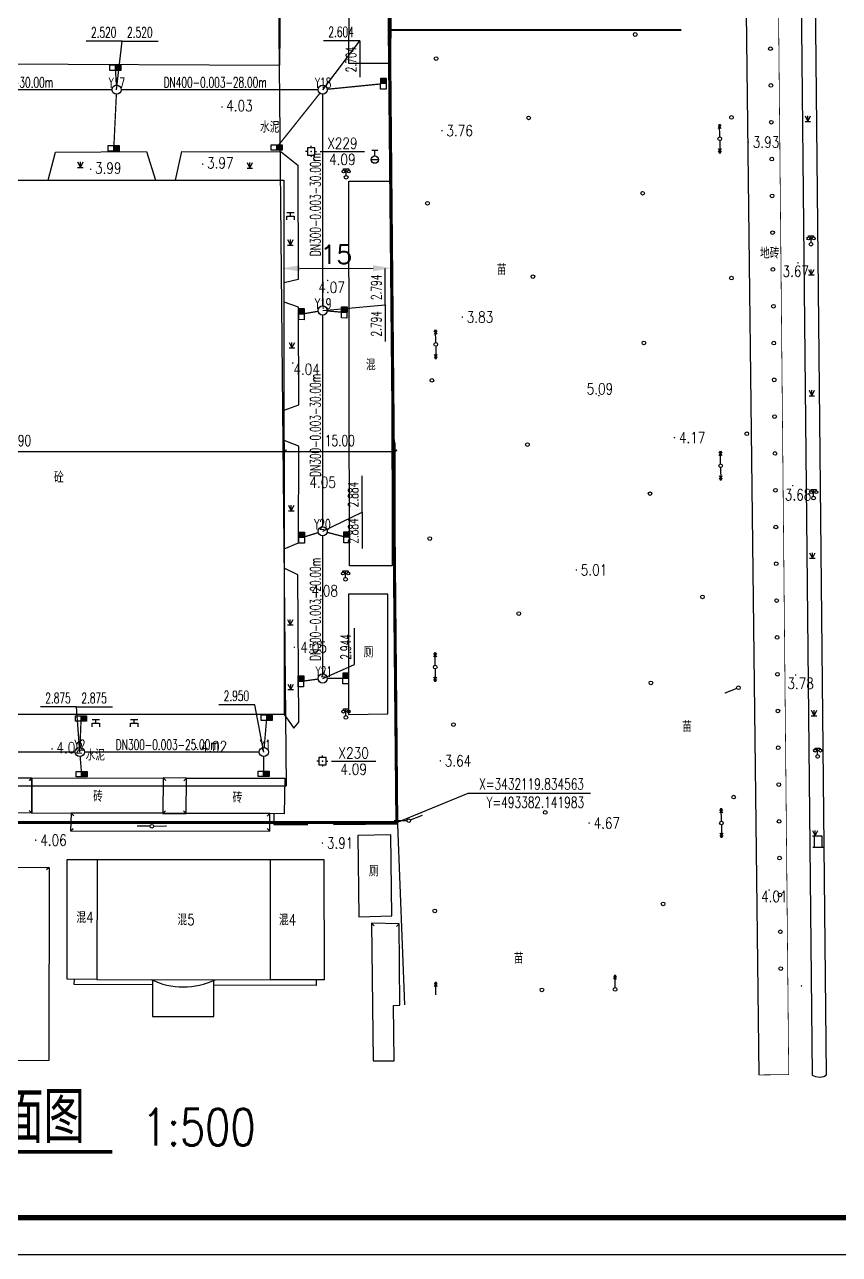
# Model space of a CAD drawing. Header units: millimetres. Extents: x 493081 to 494254, y 3431492 to 3432651.
# Drawn here: x 493331.6 to 493442.2, y 3431606.1 to 3431773.2 of the extents above; entities that cross this region are included whole.
import ezdxf
from ezdxf.enums import TextEntityAlignment as Align

# ---------------------------------------------------------------- set-up
doc = ezdxf.new("R2010")
doc.units = ezdxf.units.MM
doc.header["$LTSCALE"] = 300
doc.linetypes.add('ACAD_ISO04W100', pattern=[30, 24, -3, 0, -3])
for name, color, linetype in [('DIM_COOR', 3, 'Continuous'), ('DIM_雨水', 3, 'Continuous'), ('PIPE-雨水', 4, 'TG_Y'), ('PP-COM', 7, 'Continuous'), ('PUB_DIM', 3, 'Continuous'), ('PUB_TEXT', 7, 'Continuous'), ('TWT_TEXT', 7, 'Continuous'), ('TWT_雨水口', 4, 'Continuous'), ('WALL', 6, 'Continuous'), ('WELL_TEXT', 7, 'Continuous'), ('WELL_雨水', 4, 'Continuous'), ('图框', 137, 'Continuous'), ('地形', 8, 'Continuous'), ('建筑线', 4, 'Continuous')]:
    doc.layers.add(name, color=color, linetype=linetype)
doc.styles.add('_HZTXT', font='txt.shx', dxfattribs={"width": 0.8, "bigfont": 'hztxt.shx'})
doc.styles.add('_TCH_DIM', font='SIMPLEX', dxfattribs={"bigfont": 'GBCBIG'})
doc.styles.add('_TWT_PIPEDN', font='SIMPLEX', dxfattribs={"width": 0.8, "height": 2.8, "bigfont": 'HZTXT'})
doc.styles.add('_TWT_WELL', font='SIMPLEX', dxfattribs={"width": 0.8, "height": 2.8, "bigfont": 'HZTXT'})
doc.styles.add('DIM_FONT', font='SIMPLEX', dxfattribs={"width": 0.7, "bigfont": 'GBCBIG'})
doc.styles.add('HZ', font='rs.shx', dxfattribs={"width": 0.8, "bigfont": 'hztxt.shx'})
doc.styles.get("Standard").update_dxf_attribs({"font": 'txt', "bigfont": 'gbcbig.shx'})
doc.styles.add('TG_LINETYPE', font='SIMPLEX', dxfattribs={"width": 0.8, "height": 2.8, "bigfont": 'HZTXT'})
doc.linetypes.add('TG_Y', pattern='A,2,-0.3,["Y",TG_LINETYPE,S=0.1,R=0,X=-0.23,Y=-0.15],0', length=2.3)
doc.dimstyles.new('DIMN1', dxfattribs={"dimscale": 0.005, "dimtxt": 300, "dimasz": 100, "dimexe": 250, "dimexo": 300, "dimgap": 150, "dimtad": 1, "dimzin": 0, "dimdsep": 46, "dimtxsty": 'DIM_FONT', "dimblk": 'ARCHTICK', "dimcen": 0.09, "dimclrt": 7, "dimazin": 2, "dimtfac": 1, "dimtix": 1, "dimtmove": 2, "dimatfit": 3, "dimldrblk": 'ARCHTICK', "dimfxl": 0, "dimtolj": 1, "dimtzin": 0, "dimarcsym": 0})
doc.dimstyles.new('ISO-25', dxfattribs={"dimtxt": 2.5, "dimasz": 2.5, "dimexe": 1.25, "dimexo": 0.625, "dimtad": 1, "dimtxsty": 'Standard', "dimcen": 2.5, "dimadec": 0, "dimazin": 0, "dimtfac": 1, "dimtmove": 0, "dimatfit": 3, "dimfxl": 0, "dimarcsym": 0})

# ---------------------------------------------------------------- blocks, each defined once
blk = doc.blocks.new('GC200')
at = {"linetype": 'Continuous', "const_width": 0.2, "flags": 128}
blk.add_lwpolyline([(-0.1, 0, 1), (0.1, 0, 1)], format="xyb", close=True, dxfattribs=at)
blk = doc.blocks.new('gc038')
for p, q in [((-1.5, 0), (1.5, 0)), ((-1, 0), (-1, 3)), ((-1, 3), (1, 3)), ((1, 3), (1, 0))]:
    blk.add_line(p, q)
blk = doc.blocks.new('gc259')
at = {"linetype": 'Continuous', "flags": 128}
for points in [[(-1, 0), (-1.5, 0)], [(-1, -1), (1, -1), (1, 1), (-1, 1), (-1, -1)], [(0, 1), (0, 1.5)], [(1, 0), (1.5, 0)], [(0, -1), (0, -1.5)]]:
    blk.add_lwpolyline(points, dxfattribs=at)
at = {"linetype": 'Continuous'}
blk.add_point((0, 0), dxfattribs=at)
blk.add_point((0, 0), dxfattribs=at)
blk = doc.blocks.new('gc013a')
at = {"linetype": 'Continuous'}
blk.add_line((0.5, 0), (4, 0), dxfattribs=at)
at = {"linetype": 'Continuous', "flags": 128}
for points in [[(2.77, 0.35), (3.38, 0), (2.77, -0.35)], [(3.39, 0.35), (4, 0), (3.39, -0.35)]]:
    blk.add_lwpolyline(points, dxfattribs=at)
blk = doc.blocks.new('gc170')
at = {"linetype": 'Continuous'}
blk.add_circle((0, 0), 0.5, dxfattribs=at)
blk = doc.blocks.new('gc013c')
at = {"linetype": 'Continuous'}
blk.add_line((0.5, 0), (4, 0), dxfattribs=at)
at = {"linetype": 'Continuous', "const_width": 0.15, "flags": 128}
blk.add_lwpolyline([(3.775, 0, 1), (3.925, 0, 1)], format="xyb", close=True, dxfattribs=at)
blk = doc.blocks.new('gc133')
for p, q in [((-1, 0), (1, 0)), ((-0.8, 2.6), (0.8, 2.6)), ((0, 1), (0, 2.6))]:
    blk.add_line(p, q)
blk.add_circle((0, 0), 1)
blk = doc.blocks.new('gc124')
for p, q in [((-0.75, 1.5), (0, 0)), ((-0.75, 0), (0.75, 0)), ((0, 0), (0, 1.5)), ((0, 0), (0.75, 1.5))]:
    blk.add_line(p, q)
blk = doc.blocks.new('gc018')
for p, q in [((-1, 1), (1, 1)), ((-1, 0), (1, 0)), ((-1, -1), (-1, 0)), ((0, 0), (0, 1)), ((1, 0), (1, -1))]:
    blk.add_line(p, q)
blk = doc.blocks.new('gc097')
for p, q in [((-0.7, 2), (-0.7, 2.3)), ((-0.7, 2.3), (0.7, 2.3)), ((0, 0.5), (0, 2.3)), ((0.7, 2.3), (0.7, 2))]:
    blk.add_line(p, q)
for centre, radius in [((-0.7, 1.6), 0.4), ((0, 0), 0.5), ((0.73, 1.6), 0.4)]:
    blk.add_circle(centre, radius)
blk = doc.blocks.new('*D40')
at = {"color": 0, "lineweight": -2, "transparency": 16777216}
for p, q in [((493366.41, 3431739.5), (493366.41, 3431738.85)), ((493368.91, 3431740.1), (493378.91, 3431740.12)), ((493381.41, 3431739.53), (493381.41, 3431738.88))]:
    blk.add_line(p, q, dxfattribs=at)
at = {"color": 0, "transparency": 16777216}
for points in [[(493368.91, 3431740.52), (493368.91, 3431739.69), (493366.41, 3431740.1)], [(493378.91, 3431740.54), (493378.91, 3431739.71), (493381.41, 3431740.13)]]:
    blk.add_solid(points, dxfattribs=at)
at = {"layer": 'Defpoints', "color": 0, "transparency": 16777216}
for p in [(493366.41, 3431740.13), (493381.41, 3431740.16), (493381.41, 3431740.13)]:
    blk.add_point(p, dxfattribs=at)
at = {"color": 0, "transparency": 16777216, "insert": (493373.91, 3431741.99), "char_height": 2.5, "attachment_point": 5, "rotation": 0.118}
blk.add_mtext('15', dxfattribs=at)
blk = doc.blocks.new('_ArchTick')
at = {"color": 0, "linetype": 'ByBlock', "const_width": 0.4}
blk.add_lwpolyline([(-0.5, -0.5), (0.5, 0.5)], dxfattribs=at)
blk = doc.blocks.new('*D53')
at = {"layer": 'Defpoints', "color": 0, "transparency": 16777216}
for p in [(493366.89, 3431715.21), (493294, 3431702.51), (493366.89, 3431702.51)]:
    blk.add_point(p, dxfattribs=at)
at = {"layer": 'PUB_DIM', "color": 0, "lineweight": -2, "transparency": 16777216}
for p, q in [((493294, 3431704.01), (493294, 3431716.46)), ((493366.89, 3431704.01), (493366.89, 3431716.46)), ((493294, 3431715.21), (493366.89, 3431715.21))]:
    blk.add_line(p, q, dxfattribs=at)
at = {"layer": 'PUB_DIM', "color": 0, "lineweight": -2, "transparency": 16777216, "xscale": 0.5, "yscale": 0.5, "zscale": 0.5, "rotation": 180}
blk.add_blockref('_ArchTick', (493294, 3431715.21), dxfattribs=at)
at = {"layer": 'PUB_DIM', "color": 0, "lineweight": -2, "transparency": 16777216, "xscale": 0.5, "yscale": 0.5, "zscale": 0.5}
blk.add_blockref('_ArchTick', (493366.89, 3431715.21), dxfattribs=at)
at = {"layer": 'PUB_DIM', "color": 7, "transparency": 16777216, "insert": (493330.44, 3431716.71), "char_height": 1.5, "attachment_point": 5, "style": 'DIM_FONT'}
blk.add_mtext('\\A1;72.90', dxfattribs=at)
blk = doc.blocks.new('*D54')
at = {"layer": 'Defpoints', "color": 0, "transparency": 16777216}
for p in [(493381.89, 3431715.21), (493366.89, 3431702.51), (493381.89, 3431702.51)]:
    blk.add_point(p, dxfattribs=at)
at = {"layer": 'PUB_DIM', "color": 0, "lineweight": -2, "transparency": 16777216}
for p, q in [((493366.89, 3431704.01), (493366.89, 3431716.46)), ((493381.89, 3431704.01), (493381.89, 3431716.46)), ((493366.89, 3431715.21), (493381.89, 3431715.21))]:
    blk.add_line(p, q, dxfattribs=at)
at = {"layer": 'PUB_DIM', "color": 0, "lineweight": -2, "transparency": 16777216, "xscale": 0.5, "yscale": 0.5, "zscale": 0.5, "rotation": 180}
blk.add_blockref('_ArchTick', (493366.89, 3431715.21), dxfattribs=at)
at = {"layer": 'PUB_DIM', "color": 0, "lineweight": -2, "transparency": 16777216, "xscale": 0.5, "yscale": 0.5, "zscale": 0.5}
blk.add_blockref('_ArchTick', (493381.89, 3431715.21), dxfattribs=at)
at = {"layer": 'PUB_DIM', "color": 7, "transparency": 16777216, "insert": (493374.39, 3431716.71), "char_height": 1.5, "attachment_point": 5, "style": 'DIM_FONT'}
blk.add_mtext('\\A1;15.00', dxfattribs=at)
blk = doc.blocks.new('$TwtSys$00000187')
blk.add_circle((0, 0, 0), 0.5)
blk = doc.blocks.new('$TwtSys$00000424')
for p, q in [((-500, 250), (500, 250)), ((-500, -250), (-500, 250)), ((0, -250), (0, 250)), ((500, 250), (500, -250)), ((500, -250), (-500, -250))]:
    blk.add_line(p, q)
blk.add_solid([(0, 250), (500, 250), (0, -250), (500, -250)])
blk = doc.blocks.new('sadf f')
at = {"layer": '图框'}
blk.add_lwpolyline([(650751, 339863), (734851, 339863), (734851, 399263), (650751, 399263)], close=True, dxfattribs=at)
at = {"layer": '图框', "const_width": 140}
blk.add_lwpolyline([(653251, 398263), (733851, 398263), (733851, 340863), (653251, 340863)], close=True, dxfattribs=at)

msp = doc.modelspace()

# ---------------------------------------------------------------- linework, layer by layer
at = {"color": 1, "lineweight": 100}
for p, q in [((493380.303, 3431853.953), (493382.142, 3431664.793)), ((493382.142, 3431664.793), (493236.135, 3431664.793))]:
    msp.add_line(p, q, dxfattribs=at)
at = {"color": 1, "linetype": 'ACAD_ISO04W100'}
for p in [(493365.381, 3431845.862), (493240.087, 3431669.793)]:
    msp.add_line(p, (493367.093, 3431669.793), dxfattribs=at)
at = {"const_width": 0.3}
msp.add_lwpolyline([(493381.095, 3431772.504), (493420.792, 3431772.504)], dxfattribs=at)
at = {"layer": 'DIM_COOR', "color": 3}
for p, q in [((493382.142, 3431664.793), (493391.816, 3431668.788)), ((493391.816, 3431668.788), (493408.426, 3431668.788))]:
    msp.add_line(p, q, dxfattribs=at)
at = {"layer": 'DIM_雨水'}
for p, q in [((493344.832, 3431770.977), (493339.931, 3431770.977)), ((493344.064, 3431764.382), (493344.832, 3431770.977)), ((493344.832, 3431770.977), (493349.733, 3431770.977)), ((493372.064, 3431764.382), (493377.123, 3431771.045)), ((493377.123, 3431771.045), (493372.171, 3431771.045)), ((493377.123, 3431771.045), (493377.123, 3431766.093)), ((493380.534, 3431735.13), (493380.534, 3431740.082)), ((493372.064, 3431734.382), (493380.534, 3431735.13)), ((493380.534, 3431735.13), (493380.534, 3431730.178)), ((493377.4, 3431706.978), (493377.4, 3431711.93)), ((493372.064, 3431704.382), (493377.4, 3431706.978)), ((493377.4, 3431706.978), (493377.4, 3431702.026)), ((493376.383, 3431686.277), (493376.383, 3431691.229)), ((493372.064, 3431684.382), (493376.383, 3431686.277)), ((493338.623, 3431680.513), (493333.723, 3431680.513)), ((493339.064, 3431674.382), (493338.623, 3431680.513)), ((493338.623, 3431680.513), (493343.524, 3431680.513)), ((493362.854, 3431680.818), (493357.953, 3431680.818)), ((493364.064, 3431674.382), (493362.854, 3431680.818))]:
    msp.add_line(p, q, dxfattribs=at)
at = {"layer": 'PIPE-雨水', "linetype": 'TG_Y', "const_width": 0.175}
for points in [[(493343.92, 3431766.999), (493344.03, 3431765.006)], [(493314.689, 3431764.382), (493343.439, 3431764.382)], [(493344.689, 3431764.382), (493371.439, 3431764.382)], [(493379.934, 3431765.166), (493372.686, 3431764.444)], [(493343.704, 3431756.785), (493344.034, 3431763.757)], [(493366.114, 3431756.911), (493371.674, 3431763.893)], [(493372.064, 3431763.757), (493372.064, 3431735.007)], [(493369.554, 3431733.949), (493371.448, 3431734.276)], [(493374.612, 3431734.149), (493372.686, 3431734.325)], [(493372.064, 3431733.757), (493372.064, 3431705.007)], [(493369.589, 3431703.632), (493371.466, 3431704.2)], [(493374.945, 3431703.652), (493372.67, 3431704.228)], [(493372.064, 3431703.757), (493372.064, 3431685.007)], [(493369.481, 3431684.029), (493371.444, 3431684.297)], [(493374.816, 3431684.387), (493372.689, 3431684.383)], [(493339.229, 3431678.561), (493339.088, 3431675.006)], [(493364.424, 3431678.68), (493364.116, 3431675.005)], [(493338.439, 3431674.382), (493309.689, 3431674.382)], [(493363.439, 3431674.382), (493339.689, 3431674.382)], [(493339.283, 3431671.744), (493339.115, 3431673.759)], [(493364.044, 3431671.788), (493364.059, 3431673.757)]]:
    msp.add_lwpolyline(points, dxfattribs=at)
at = {"layer": 'PP-COM', "color": 0, "const_width": 0.5}
msp.add_lwpolyline([(493306.003, 3431620.073), (493343.467, 3431620.073)], dxfattribs=at)
at = {"layer": '地形', "color": 8}
for p, q in [((493371.733, 3431756.003), (493377.733, 3431756.003)), ((493373.266, 3431673.151), (493379.266, 3431673.151)), ((493332.552, 3431670.858), (493332.195, 3431670.508)), ((493332.552, 3431670.858), (493332.225, 3431670.53)), ((493350.395, 3431670.866), (493350.745, 3431670.509)), ((493353.567, 3431670.833), (493353.21, 3431670.483)), ((493332.549, 3431666.09), (493332.196, 3431666.445)), ((493332.549, 3431666.09), (493332.197, 3431666.446)), ((493337.906, 3431666.074), (493338.254, 3431665.714)), ((493350.345, 3431666.038), (493350.7, 3431666.389)), ((493353.515, 3431666.033), (493353.163, 3431666.389)), ((493364.864, 3431666.012), (493364.51, 3431665.659)), ((493337.82, 3431663.668), (493338.18, 3431664.015)), ((493364.86, 3431663.648), (493364.507, 3431664.002)), ((493334.897, 3431658.712), (493334.543, 3431658.359)), ((493378.693, 3431651.113), (493379.045, 3431650.758)), ((493382.425, 3431651.046), (493382.071, 3431650.693))]:
    msp.add_line(p, q, dxfattribs=at)
at = {"layer": '地形', "color": 8, "flags": 128}
for points in [[(493375.553, 3431768.003), (493381.32, 3431767.99), (493381.761, 3431835.13), (493375.995, 3431835.143)], [(493375.595, 3431751.941), (493381.386, 3431751.955), (493381.494, 3431699.685), (493375.702, 3431699.671)], [(493375.56, 3431679.498), (493380.9, 3431679.57), (493380.892, 3431695.853), (493375.581, 3431695.844)], [(493332.549, 3431666.09), (493330.564, 3431666.103), (493330.596, 3431670.894), (493332.552, 3431670.858)], [(493350.395, 3431670.84), (493350.345, 3431666.038), (493332.549, 3431666.09), (493332.552, 3431670.858)], [(493353.567, 3431670.833), (493350.395, 3431670.866), (493350.345, 3431666.038), (493353.515, 3431666.033)], [(493353.515, 3431666.033), (493353.567, 3431670.833), (493366.9, 3431670.818), (493366.83, 3431666.008)], [(493337.82, 3431663.668), (493364.86, 3431663.648), (493364.864, 3431666.012), (493353.515, 3431666.033), (493350.345, 3431666.066), (493337.906, 3431666.074)], [(493381.432, 3431652.107), (493381.295, 3431663.115), (493376.843, 3431663.06), (493376.981, 3431652.007)], [(493337.34, 3431659.758), (493341.437, 3431659.758), (493341.395, 3431643.488), (493337.34, 3431643.498)], [(493341.395, 3431643.488), (493364.95, 3431643.427), (493364.95, 3431659.756), (493341.437, 3431659.748)], [(493364.95, 3431659.758), (493372.22, 3431659.758), (493372.25, 3431643.408), (493364.95, 3431643.427)], [(493334.85, 3431632.468), (493325.53, 3431632.378), (493325.57, 3431649.618), (493323.572, 3431649.622), (493323.588, 3431658.732), (493334.897, 3431658.712)], [(493382.425, 3431651.046), (493378.693, 3431651.113), (493378.895, 3431632.4), (493381.76, 3431632.4), (493381.678, 3431639.96), (493382.551, 3431639.99)]]:
    msp.add_lwpolyline(points, close=True, dxfattribs=at)
for points in [[(493428.899, 3431831.95), (493431.28, 3431630.508)], [(493436.864, 3431794.968), (493438.558, 3431630.491), (493438.989, 3431630.282), (493439.572, 3431630.192), (493440.146, 3431630.312), (493440.51, 3431630.51), (493438.825, 3431794.968)], [(493382.124, 3431680.349), (493381.32, 3431767.99)], [(493334.774, 3431752.094), (493335.788, 3431755.908), (493348.149, 3431755.979), (493349.331, 3431752.098)], [(493352.057, 3431752.098), (493352.936, 3431755.988), (493366.401, 3431755.926), (493368.705, 3431754.108), (493368.717, 3431738.593), (493366.806, 3431738.122)], [(493366.815, 3431720.857), (493368.809, 3431721.572), (493368.786, 3431734.855), (493366.808, 3431735.517)], [(493366.824, 3431701.974), (493368.762, 3431702.829), (493368.835, 3431715.966), (493366.817, 3431716.708)], [(493366.84, 3431679.488), (493368.134, 3431677.625), (493368.804, 3431678.464), (493368.672, 3431698.479), (493366.825, 3431699.371)], [(493383.226, 3431640.013), (493382.272, 3431664.485), (493382.124, 3431680.349)], [(493365.439, 3431666.042), (493365.44, 3431664.538), (493370.03, 3431664.558)], [(493373.52, 3431664.538), (493382.271, 3431664.62)], [(493338.314, 3431643.496), (493338.27, 3431642.828), (493348.931, 3431642.801)], [(493348.933, 3431643.468), (493348.92, 3431638.458), (493357.27, 3431638.458), (493357.283, 3431643.447)], [(493371.163, 3431643.411), (493371.19, 3431642.678), (493357.281, 3431642.714)]]:
    msp.add_lwpolyline(points, dxfattribs=at)
at = {"layer": '地形', "color": 8, "const_width": 0.1, "flags": 128}
msp.add_lwpolyline([(493431.28, 3431630.508), (493435.36, 3431630.548), (493433.786, 3431794.967)], dxfattribs=at)
at = {"layer": '地形', "color": 8, "flags": 128}
msp.add_lwpolyline([(493348.78, 3431643.469, 0.2284011), (493357.45, 3431643.446)], format="xyb", dxfattribs=at)
at = {"layer": '建筑线'}
for p, q in [((493366.242, 3431767.697), (493366.867, 3431839.607)), ((493293.882, 3431768.039), (493366.242, 3431767.697)), ((493312.76, 3431752.088), (493366.8, 3431752.102)), ((493366.8, 3431752.102), (493366.84, 3431679.488)), ((493366.84, 3431679.488), (493294.01, 3431679.462))]:
    msp.add_line(p, q, dxfattribs=at)

# ---------------------------------------------------------------- block references
at = {"layer": 'TWT_雨水口', "xscale": 0.0015, "yscale": 0.0015, "zscale": 0.0015}
for p in [(493343.9, 3431767.374), (493343.687, 3431756.41), (493365.815, 3431756.536), (493339.244, 3431678.936), (493364.456, 3431679.055), (493339.314, 3431671.369), (493364.041, 3431671.413)]:
    msp.add_blockref('$TwtSys$00000424', p, dxfattribs=at)
at = {"layer": 'TWT_雨水口', "xscale": 0.0015, "yscale": 0.0015, "zscale": 0.0015, "rotation": 89.50201734764033}
for p in [(493380.309, 3431765.204), (493369.179, 3431733.884), (493374.987, 3431734.115), (493375.319, 3431703.557), (493369.213, 3431703.518), (493369.105, 3431683.977), (493375.191, 3431684.388)]:
    msp.add_blockref('$TwtSys$00000424', p, dxfattribs=at)
at = {"layer": 'WALL', "xscale": 0.004999999888241291, "yscale": 0.004999999888241291, "zscale": 0.005}
msp.add_blockref('sadf f', (489914.428, 3429906.803), dxfattribs=at)
at = {"layer": 'WELL_雨水', "xscale": 1.25, "yscale": 1.25, "zscale": 1.25}
msp.add_blockref('$TwtSys$00000187', (493344.064, 3431764.382), dxfattribs=at)
for p, rotation in [((493372.064, 3431764.382), 270), ((493372.064, 3431734.382), 270), ((493372.064, 3431704.382), 270), ((493372.064, 3431684.382), 270), ((493339.064, 3431674.382), 180), ((493364.064, 3431674.382), 180)]:
    msp.add_blockref('$TwtSys$00000187', p, dxfattribs=dict(at, rotation=rotation))
at = {"layer": '地形', "color": 8, "xscale": 0.5, "yscale": 0.5}
for name, p in [('gc170', (493414.519, 3431771.885)), ('gc170', (493432.885, 3431769.956)), ('gc170', (493387.471, 3431768.622)), ('gc170', (493432.94, 3431764.957)), ('gc170', (493400.035, 3431760.558)), ('gc170', (493427.584, 3431760.616)), ('gc170', (493432.996, 3431759.957)), ('gc259', (493370.483, 3431756.003, 4.086)), ('gc170', (493433.052, 3431754.957)), ('gc097', (493375.247, 3431752.477)), ('gc170', (493415.519, 3431750.308)), ('gc170', (493433.107, 3431749.958)), ('gc170', (493386.296, 3431748.957)), ('gc018', (493367.702, 3431747.204)), ('gc170', (493433.163, 3431744.958)), ('gc097', (493438.387, 3431743.378)), ('gc170', (493433.219, 3431739.958)), ('gc170', (493400.608, 3431738.981)), ('gc170', (493427.586, 3431738.788)), ('gc170', (493433.274, 3431734.959)), ('gc170', (493387.41, 3431729.768)), ('gc170', (493415.687, 3431729.976)), ('gc170', (493433.33, 3431729.959)), ('gc170', (493386.89, 3431724.891)), ('gc170', (493433.386, 3431724.959)), ('gc170', (493433.441, 3431719.96)), ('gc170', (493429.663, 3431717.639)), ('gc170', (493399.87, 3431716.162)), ('gc170', (493433.497, 3431714.96)), ('gc170', (493416.517, 3431709.492)), ('gc170', (493433.552, 3431709.96)), ('gc097', (493438.742, 3431708.898)), ('gc170', (493433.608, 3431704.961)), ('gc170', (493386.61, 3431703.397)), ('gc170', (493433.664, 3431699.961)), ('gc170', (493423.634, 3431695.471)), ('gc170', (493433.719, 3431694.961)), ('gc170', (493398.699, 3431693.206)), ('gc170', (493433.775, 3431689.961)), ('gc170', (493387.35, 3431685.928)), ('gc170', (493433.831, 3431684.962)), ('gc170', (493416.645, 3431683.769)), ('gc170', (493433.886, 3431679.962)), ('gc170', (493389.821, 3431678.107)), ('gc170', (493433.942, 3431674.962)), ('gc097', (493439.29, 3431673.778)), ('gc259', (493372.016, 3431673.151, 4.09)), ('gc170', (493433.998, 3431669.963)), ('gc170', (493427.882, 3431668.268)), ('gc170', (493402.291, 3431666.18)), ('gc170', (493434.053, 3431664.963)), ('gc038', (493439.37, 3431661.478)), ('gc170', (493434.109, 3431659.963)), ('gc170', (493434.165, 3431654.964)), ('gc170', (493387.281, 3431652.788)), ('gc170', (493418.295, 3431653.741)), ('gc170', (493434.22, 3431649.964)), ('gc170', (493434.276, 3431644.964)), ('gc170', (493401.834, 3431642.062)), ('gc170', (493411.77, 3431642.118))]:
    msp.add_blockref(name, p, dxfattribs=at)
at = {"layer": '地形', "color": 8}
for name, p, xscale, yscale, zscale, rotation in [('GC200', (493358.376, 3431762.04, 4.029), 0.5000005881716985, 0.5000005881302059, 0.5000005882441874, 359.9992618601902), ('gc013a', (493425.988, 3431757.721), 0.4999970671634632, 0.4999970672652125, 0.9999941347818653, 90.33416515008736), ('gc124', (493437.951, 3431760.073), 0.5000054738811045, 0.5000054738484323, 1.000010947793512, 359.9993450027015), ('gc170', (493425.988, 3431757.721), 0.4999970673884536, 0.4999970672652125, 0.9999941347818653, 359.9987278698056), ('gc133', (493379.144, 3431754.881), 0.5000011631469311, 0.5000011627562344, 0.5000011631724341, 359.9992622345642), ('gc013a', (493425.988, 3431757.721), 0.4999970672861668, 0.4999970672652125, 0.9999941347818653, 270.1609989802295), ('gc124', (493339.146, 3431753.81), 0.5000046057659739, 0.5000046058557928, 1.000009211638096, 359.9994090339979), ('gc124', (493362.164, 3431753.727), 0.5000048189820272, 0.5000048191286623, 1.000009638055565, 359.9993937731931), ('GC200', (493340.549, 3431753.573, 3.99), 0.5000006203621218, 0.5000006202608347, 0.5000006204469403, 359.9992478797117), ('GC200', (493355.771, 3431754.269, 3.974), 0.500000809303945, 0.5000008093193173, 0.5000008093618965, 359.9992500144265), ('gc124', (493367.676, 3431743.28), 0.500005162293432, 0.5000051623210311, 1.000010324616981, 359.9993660262523), ('GC200', (493436.625, 3431740.853, 3.667), 0.5000032083211936, 0.5000032084062696, 0.5000032083647967, 359.9993584999428), ('gc124', (493438.421, 3431739.224), 0.5000062668510444, 0.5000062668696046, 1.000012533791183, 359.9992784635907), ('GC200', (493372.746, 3431738.466, 4.069), 0.5000016727007774, 0.500001672655344, 0.5000016727653619, 359.9992276042383), ('gc124', (493367.883, 3431729.299), 0.5000055954201374, 0.5000055953860283, 1.000011190920346, 359.9993307556724), ('GC200', (493368.002, 3431727.232, 4.04), 0.500002046629809, 0.5000020465813577, 0.5000020466755601, 359.9992023652359), ('gc124', (493438.499, 3431722.799), 0.5000063419396339, 0.5000063418410718, 1.000012683945057, 359.9992720604779), ('gc013a', (493426.113, 3431713.284), 0.4999978386996987, 0.4999978388659656, 0.9999956776651852, 90.16093423804003), ('gc170', (493426.113, 3431713.284), 0.4999978388274546, 0.4999978388659656, 0.9999956776651852, 359.9986630914131), ('gc013a', (493426.113, 3431713.284), 0.4999978390226349, 0.4999978388659656, 0.9999956776651852, 270.1221806787083), ('GC200', (493371.808, 3431712.013, 4.054), 0.5000028225425593, 0.5000028223730624, 0.5000028226391764, 359.9991651208086), ('GC200', (493435.908, 3431710.572, 3.68), 0.500003144639841, 0.5000031446106732, 0.5000031446843715, 359.9993811247205), ('gc124', (493367.799, 3431707.18), 0.500006395956937, 0.5000063958577812, 1.000012791922259, 359.9992667245396), ('gc124', (493438.57, 3431700.705), 0.5000055317984335, 0.5000055315904319, 1.000011063706392, 359.9993379592227), ('gc097', (493375.165, 3431697.859), 0.5000026511725356, 0.5000026510097086, 0.5000026512430431, 359.9992193348616), ('GC200', (493371.809, 3431695.128, 4.08), 0.5000030851176575, 0.5000030850060284, 0.5000030851586811, 359.9991624532208), ('gc124', (493367.655, 3431691.654), 0.5000062996224282, 0.5000062994658947, 1.000012599320117, 359.9992741948236), ('GC200', (493368.2, 3431688.624, 4.05), 0.500002932437476, 0.5000029322691262, 0.5000029324803092, 359.9991741922839), ('GC200', (493436.296, 3431684.845, 3.775), 0.5000025311251827, 0.5000025313347578, 0.5000025311673424, 359.9994473978048), ('gc124', (493367.712, 3431682.863), 0.5000059773238853, 0.5000059772282839, 1.000011954690817, 359.9992992736568), ('gc013c', (493428.533, 3431683.11), 0.5000025182086981, 0.5000025182962418, 0.5000025182531587, 201.9535464439247), ('gc170', (493428.533, 3431683.11), 0.5000025182064182, 0.5000025182962418, 0.5000025182531586, 359.9994090848912), ('gc097', (493375.215, 3431679.087), 0.5000026511725356, 0.5000026510097086, 0.5000026512430431, 359.9992193348616), ('gc124', (493438.799, 3431679.322), 0.5000049121148789, 0.5000049122609198, 1.000009824279914, 359.9993873700665), ('gc018', (493341.234, 3431678.31), 0.5000028652693839, 0.5000028652139008, 0.5000028653488253, 359.9991464446884), ('gc018', (493346.434, 3431678.315), 0.5000028248719365, 0.5000028247013688, 0.5000028249298789, 359.999156743206), ('GC200', (493335.307, 3431674.81, 4.018), 0.5000028149780761, 0.5000028149224818, 0.5000028150556557, 359.9991455908338), ('GC200', (493354.911, 3431674.965, 4.016), 0.5000026804553109, 0.5000026803463697, 0.5000026805391274, 359.9991837967698), ('gc013c', (493383.755, 3431665.06), 0.500002355154068, 0.5000023548491299, 0.5000023552929975, 21.95341382642444), ('gc013a', (493426.215, 3431664.739), 0.5000022394747055, 0.5000022393651307, 0.5000022394832807, 90.5840004765493), ('gc013c', (493348.862, 3431664.304), 0.5000024815532648, 0.5000024815090001, 0.5000024815956484, 180.1043407645911), ('gc170', (493348.862, 3431664.304), 0.5000024815576786, 0.5000024815090001, 0.5000024815956484, 359.9992004983091), ('gc013c', (493348.862, 3431664.304), 0.4999973046782581, 0.4999973047524691, 0.9999946093473331, 1.242919906431124), ('gc013c', (493383.755, 3431665.06), 0.4999968761607738, 0.4999968763440847, 0.9999937522907739, 181.2429549175323), ('gc170', (493383.755, 3431665.06), 0.500002355238235, 0.5000023548491299, 0.5000023552929976, 359.9992765369643), ('gc170', (493426.215, 3431664.739), 0.5000022394481086, 0.5000022393651307, 0.5000022394832808, 359.9994296817587), ('gc013a', (493426.215, 3431664.739), 0.5000022397822731, 0.5000022393651307, 0.5000022394832807, 270.5163638364502), ('gc124', (493438.954, 3431662.974), 0.5000045193267921, 0.5000045192427933, 1.000009038748918, 359.9994180517984), ('GC200', (493432.706, 3431655.628, 4.008), 0.5000021162189554, 0.5000021159648895, 0.5000021162483747, 359.9994719432348), ('GC200', (493437.092, 3431642.605, 4.065), 0.5000020012559071, 0.5000020014122128, 0.500002001316646, 359.999509562364)]:
    msp.add_blockref(name, p, dxfattribs=dict(at, xscale=xscale, yscale=yscale, zscale=zscale, rotation=rotation))
at = {"layer": '地形', "color": 8, "xscale": 0.5, "yscale": 0.5, "zscale": 0.5}
for p in [(493388.26, 3431758.818, 3.76), (493429.88, 3431757.258, 3.93), (493391.02, 3431733.478, 3.83), (493409.57, 3431722.798, 5.09), (493419.84, 3431717.108, 4.17), (493406.52, 3431699.128, 5.01), (493388.04, 3431673.188, 3.64), (493408.251, 3431664.722, 4.67), (493333.09, 3431662.408, 4.06), (493372.03, 3431662.008, 3.91)]:
    msp.add_blockref('GC200', p, dxfattribs=at)
at = {"layer": '地形', "color": 8, "yscale": 0.5}
for p, xscale, rotation in [((493387.41, 3431729.768), 0.5000000000895982, 90.42579685821569), ((493387.41, 3431729.768), 0.4999999998195416, 269.9215842945182), ((493387.35, 3431685.928), 0.4999999998195416, 89.92158429451823), ((493387.35, 3431685.928), 0.5000000001893974, 270.0767525061459), ((493411.77, 3431642.118), 0.4999999999121357, 90.10490622142598), ((493387.41, 3431641.138), 0.5000000001893974, 90.07675250614587)]:
    msp.add_blockref('gc013a', p, dxfattribs=dict(at, xscale=xscale, rotation=rotation))

# ---------------------------------------------------------------- texts
at = {"layer": 'DIM_雨水', "color": 7, "style": '_TWT_WELL', "width": 0.64}
for s, p in [('2.520', (493340.589, 3431771.477)), ('2.520', (493345.49, 3431771.477)), ('2.604', (493372.833, 3431771.545)), ('2.950', (493358.612, 3431681.318)), ('2.875', (493334.381, 3431681.013)), ('2.875', (493339.282, 3431681.013))]:
    msp.add_text(s, height=1.4, dxfattribs=at).set_placement(p)
for s, p in [('2.704', (493376.623, 3431766.756)), ('2.794', (493380.034, 3431735.793)), ('2.794', (493380.034, 3431730.841)), ('2.884', (493376.9, 3431707.64)), ('2.884', (493376.9, 3431702.688)), ('2.944', (493375.883, 3431686.94))]:
    msp.add_text(s, height=1.4, rotation=90, dxfattribs=at).set_placement(p)
at = {"layer": 'PP-COM', "color": 0, "width": 89.02033, "attachment_point": 1, "style": '_HZTXT'}
for s, insert, char_height in [('排水总平面图', (493306.15, 3431628.252), 7), ('1:500', (493347.519, 3431625.909), 5)]:
    msp.add_mtext(s, dxfattribs=dict(at, insert=insert, char_height=char_height))
at = {"layer": 'PUB_TEXT', "color": 3, "style": '_TCH_DIM', "width": 0.705882}
for s, p in [('X=3432119.834563', (493393.326, 3431669.289)), ('Y=493382.141983', (493394.326, 3431666.8))]:
    msp.add_text(s, height=1.4875, dxfattribs=at).set_placement(p)
at = {"layer": 'TWT_TEXT', "linetype": 'TG_Y', "style": '_TWT_PIPEDN', "width": 0.64}
for s, p in [('DN400-0.003-30.00m', (493321.448, 3431764.682)), ('DN400-0.003-28.00m', (493350.448, 3431764.682)), ('DN300-0.003-25.00m', (493343.948, 3431674.682))]:
    msp.add_text(s, height=1.4, dxfattribs=at).set_placement(p)
for s, p in [('DN300-0.003-30.00m', (493371.764, 3431741.766)), ('DN300-0.003-30.00m', (493371.764, 3431711.766)), ('DN300-0.003-20.00m', (493371.764, 3431686.766))]:
    msp.add_text(s, height=1.4, rotation=90, dxfattribs=at).set_placement(p)
at = {"layer": 'WELL_TEXT', "style": '_TWT_WELL', "width": 0.64}
for s, p in [('Y17', (493342.997, 3431764.619)), ('Y18', (493370.997, 3431764.619)), ('Y19', (493371.018, 3431734.619)), ('Y20', (493370.912, 3431704.619)), ('Y21', (493371.104, 3431684.619)), ('Y2', (493338.338, 3431674.619)), ('Y1', (493363.53, 3431674.619))]:
    msp.add_text(s, height=1.4, dxfattribs=at).set_placement(p)
at = {"layer": '地形', "color": 8, "style": 'HZ', "width": 0.8}
for s, p in [('4.03', (493358.952, 3431762.196)), ('3.76', (493388.86, 3431758.818)), ('3.93', (493430.48, 3431757.258)), ('3.99', (493341.125, 3431753.729)), ('3.97', (493356.347, 3431754.426)), ('3.67', (493434.519, 3431739.72)), ('4.07', (493371.465, 3431737.52)), ('3.83', (493391.62, 3431733.478)), ('混', (493377.931, 3431727.005)), ('4.04', (493368.068, 3431726.397)), ('5.09', (493407.916, 3431723.733)), ('4.17', (493420.44, 3431717.108)), ('砼', (493335.564, 3431711.729)), ('4.05', (493370.264, 3431711.036)), ('3.68', (493434.83, 3431709.331)), ('5.01', (493407.12, 3431699.128)), ('4.08', (493370.536, 3431696.289)), ('4.05', (493369.028, 3431688.629)), ('3.78', (493435.171, 3431683.701)), ('4.02', (493355.487, 3431675.122)), ('4.02', (493335.883, 3431674.967)), ('3.64', (493388.64, 3431673.188)), ('砖', (493340.882, 3431668.361)), ('砖', (493359.821, 3431668.194)), ('4.67', (493408.851, 3431664.722)), ('4.06', (493333.69, 3431662.408)), ('3.91', (493372.63, 3431662.008)), ('厕', (493378.341, 3431658.234)), ('4.01', (493431.605, 3431654.752))]:
    msp.add_text(s, height=1.5, dxfattribs=at).set_placement(p, align=Align.MIDDLE_LEFT)
for s, p in [('水泥', (493364.868, 3431759.375)), ('X229', (493374.733, 3431757.103)), ('4.09', (493374.733, 3431754.903)), ('地砖', (493432.779, 3431742.26)), ('苗', (493396.369, 3431740.029)), ('厕', (493378.275, 3431688.023)), ('苗', (493421.532, 3431677.927)), ('水泥', (493341.162, 3431674.058)), ('X230', (493376.266, 3431674.251)), ('4.09', (493376.266, 3431672.051)), ('苗', (493398.672, 3431646.449))]:
    msp.add_text(s, height=1.5, dxfattribs=at).set_placement(p, align=Align.MIDDLE)
for s, p in [('混4', (493340.952, 3431651.909)), ('混5', (493354.686, 3431651.606)), ('混4', (493368.468, 3431651.582))]:
    msp.add_text(s, height=1.5, dxfattribs=at).set_placement(p, align=Align.MIDDLE_RIGHT)

# ---------------------------------------------------------------- dimensions: what is measured, and where the dimension line sits
dim = msp.add_aligned_dim(p1=(493366.409, 3431740.128), p2=(493381.411, 3431740.159), distance=-0.03, dimstyle='ISO-25')
dim.commit()
dim.dimension.update_dxf_attribs({"geometry": '*D40', "text_midpoint": (493373.906, 3431741.989)})
at = {"layer": 'PUB_DIM'}
for p1, p2, distance, picture, middle in [((493293.9972, 3431702.5051), (493366.8924, 3431702.5051), 12.7044, '*D53', (493330.4448, 3431716.7095)), ((493366.892, 3431702.505), (493381.892, 3431702.505), 12.704, '*D54', (493374.392, 3431716.71))]:
    dim = msp.add_aligned_dim(p1=p1, p2=p2, distance=distance, dimstyle='DIMN1', dxfattribs=at)
    dim.commit()
    dim.dimension.update_dxf_attribs({"geometry": picture, "text_midpoint": middle})

doc.saveas('drawing.dxf')
